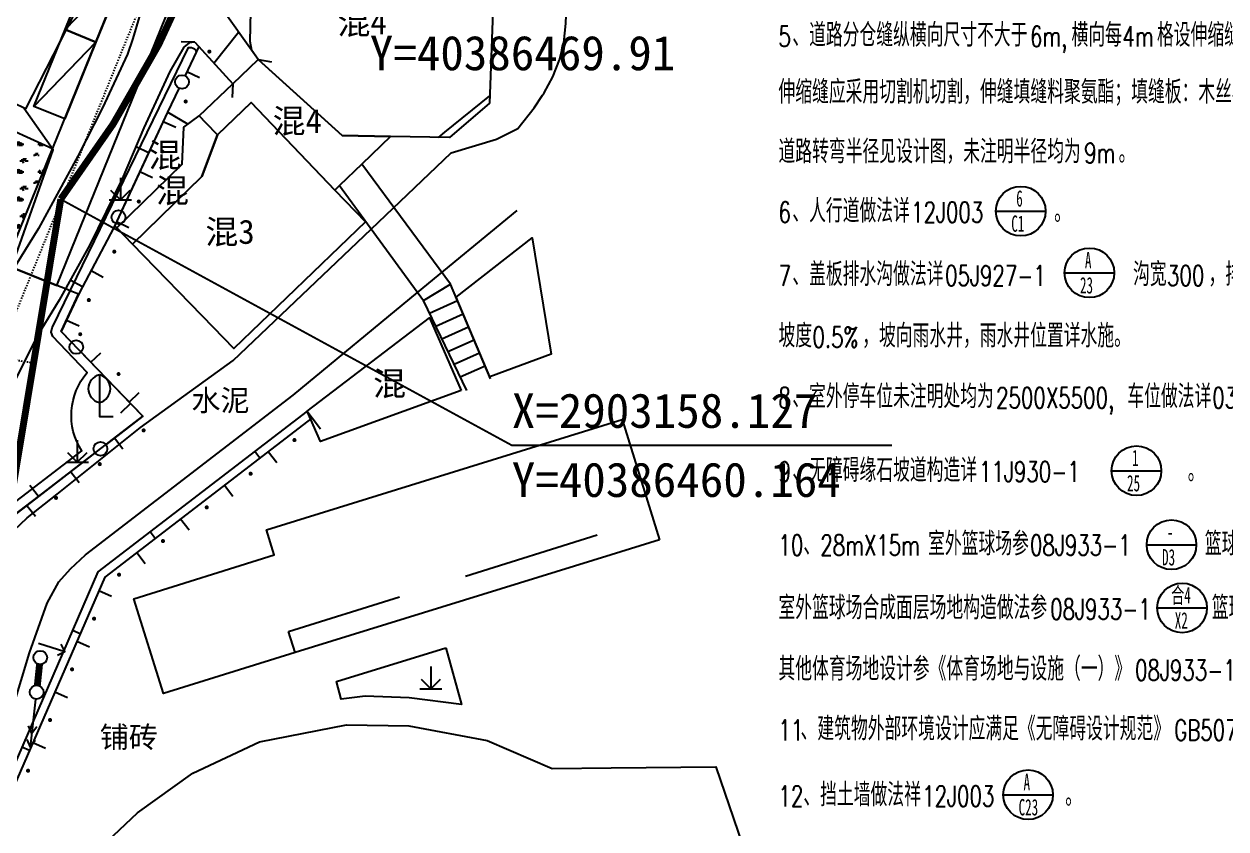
# Model space of a CAD drawing. Header units: metres. Extents: x 36500 to 80772748, y -35000 to 5806266.
# Drawn here: x 40386457.5 to 40386544.5, y 2903112.5 to 2903170.8 of the extents above; entities that cross this region are included whole.
import ezdxf
from ezdxf.enums import TextEntityAlignment as Align
from ezdxf.xclip import XClip

# ---------------------------------------------------------------- set-up
doc = ezdxf.new("R2010")
doc.units = ezdxf.units.M
doc.header["$LTSCALE"] = 10
doc.header["$XCLIPFRAME"] = 0
for name, pattern in [('2', [0]), ('229', [1.5, 1, -0.5]), ('243432', [0]), ('CENTERX2', [4, 2.5, -0.5, 0.5, -0.5]), ('DASH', [0.35, 0.25, -0.1]), ('DOTE', [2.42, 2, -0.2, 0.02, -0.2])]:
    doc.linetypes.add(name, pattern=pattern)
for name, color, linetype in [('00标注', 3, 'Continuous'), ('dx', 252, 'Continuous'), ('JZD', 7, 'Continuous'), ('PUB_TEXT', 7, 'Continuous'), ('其它附属工程', 94, 'Continuous'), ('坐标', 7, 'Continuous'), ('总平面-定位', 3, 'Continuous'), ('总平面-消防登高面', 2, 'Continuous'), ('总平面-绿化', 3, 'Continuous'), ('总平面-车位', 8, 'Continuous'), ('总平面-道路', 2, 'Continuous'), ('总平面-道路中心线', 1, 'CENTERX2')]:
    doc.layers.add(name, color=color, linetype=linetype)
doc.styles.add('_TCH_WINDOW', font='SIMPLEX', dxfattribs={"bigfont": 'GBCBIG'})
doc.styles.add('HZ', font='')
doc.styles.add('JMXD', font='')
doc.styles.add('JTXD', font='')
doc.styles.add('ZBZD', font='')
doc.styles.get('HZ').set_extended_font_data('SimSun')
doc.styles.get('JMXD').set_extended_font_data('SimSun')
doc.styles.get('JTXD').set_extended_font_data('SimSun')
doc.styles.get('ZBZD').set_extended_font_data('SimSun')

# ---------------------------------------------------------------- blocks, each defined once
blk = doc.blocks.new('9372010')
at = {"color": 0, "linetype": 'Continuous', "flags": 128}
blk.add_lwpolyline([(0, 3), (0, 0), (1, 0)], dxfattribs=at)
at = {"color": 0, "linetype": 'Continuous'}
for centre, start, end in [((0.225, 2), 102.68038, 257.31962), ((-0.225, 2), 282.68038, 437.31962)]:
    blk.add_arc(centre, 1.025, start, end, dxfattribs=at)
blk = doc.blocks.new('954200')
at = {"color": 0, "linetype": 'Continuous', "lineweight": -3, "flags": 128}
for points in [[(0, 1.6), (0, 0), (0.707, 0.707)], [(-0.8, 0), (0.8, 0)], [(-0.707, 0.707), (0, 0)]]:
    blk.add_lwpolyline(points, dxfattribs=at)
blk = doc.blocks.new('6452110')
at = {"linetype": '2'}
h = blk.add_hatch(color=0, dxfattribs=at)
edge = h.paths.add_edge_path(flags=0)
edge.add_arc((0, 0.85), 0.15, 0, 360)
blk = doc.blocks.new('6452120')
at = {"color": 0, "linetype": 'Continuous', "flags": 128}
blk.add_lwpolyline([(0, 0), (0, 1)], dxfattribs=at)
blk = doc.blocks.new('4641010')
at = {"color": 0, "linetype": 'Continuous', "flags": 128}
blk.add_lwpolyline([(0, 0), (0, 1)], dxfattribs=at)
blk = doc.blocks.new('5113010')
at = {"color": 0, "linetype": 'Continuous', "flags": 128}
for points in [[(4, 0), (0.5, 0)], [(2.48, 0.3), (3, 0), (2.48, -0.3)], [(3.48, 0.3), (4, 0), (3.48, -0.3)]]:
    blk.add_lwpolyline(points, dxfattribs=at)
blk = doc.blocks.new('地形1')
at = {"layer": 'dx', "linetype": '2'}
h = blk.add_hatch(color=252, dxfattribs=at)
edge = h.paths.add_edge_path(flags=0)
edge.add_arc((40386477.074, 2903140.691), 0.15, 0, 360)
h = blk.add_hatch(color=252, dxfattribs=at)
edge = h.paths.add_edge_path(flags=0)
edge.add_arc((40386473.901, 2903138.255), 0.15, 0, 360)
h = blk.add_hatch(color=252, dxfattribs=at)
edge = h.paths.add_edge_path(flags=0)
edge.add_arc((40386470.728, 2903135.819), 0.15, 0, 360)
h = blk.add_hatch(color=252, dxfattribs=at)
edge = h.paths.add_edge_path(flags=0)
edge.add_arc((40386467.556, 2903133.383), 0.15, 0, 360)
h = blk.add_hatch(color=252, dxfattribs=at)
edge = h.paths.add_edge_path(flags=0)
edge.add_arc((40386464.383, 2903130.947), 0.15, 0, 360)
h = blk.add_hatch(color=252, dxfattribs=at)
edge = h.paths.add_edge_path(flags=0)
edge.add_arc((40386462.577, 2903127.762), 0.15, 0, 360)
h = blk.add_hatch(color=252, dxfattribs=at)
edge = h.paths.add_edge_path(flags=0)
edge.add_arc((40386460.984, 2903124.093), 0.15, 0, 360)
h = blk.add_hatch(color=252, dxfattribs=at)
edge = h.paths.add_edge_path(flags=0)
edge.add_arc((40386459.391, 2903120.424), 0.15, 0, 360)
h = blk.add_hatch(color=252, dxfattribs=at)
edge = h.paths.add_edge_path(flags=0)
edge.add_arc((40386457.798, 2903116.755), 0.15, 0, 360)
at = {"layer": 'dx', "color": 252, "linetype": 'Continuous', "lineweight": -3, "flags": 128}
for points in [[(40386466.506, 2903173.598), (40386465.371, 2903169.757), (40386464.981, 2903168.612), (40386463.183, 2903164.734), (40386461.408, 2903161.237), (40386458.563, 2903155.992), (40386456.664, 2903152.967)], [(40386488.41, 2903161.484), (40386491.685, 2903162.477), (40386493.248, 2903163.252), (40386494.428, 2903164.739), (40386495.029, 2903165.643), (40386495.099, 2903165.76), (40386495.14, 2903165.825), (40386495.761, 2903166.99), (40386496.249, 2903168.218), (40386496.545, 2903169.338), (40386496.564, 2903169.444), (40386496.717, 2903170.849), (40386496.859, 2903174.56), (40386496.871, 2903174.668), (40386496.884, 2903174.775), (40386496.904, 2903174.919), (40386497.225, 2903176.479), (40386497.862, 2903178.572), (40386499.001, 2903181.745), (40386499.03, 2903181.823), (40386500, 2903184.514)], [(40386474.437, 2903168.231), (40386471.636, 2903172.202)], [(40386471.242, 2903167.982), (40386473.036, 2903170.216)], [(40386469.871, 2903169.48), (40386469.452, 2903169.44), (40386469.074, 2903169.117), (40386468.06, 2903167.377), (40386466.164, 2903163.287), (40386464.6, 2903159.593), (40386462.256, 2903154.81), (40386460.048, 2903150.809), (40386458.462, 2903148.22), (40386455.316, 2903142.019), (40386454.808, 2903140.175), (40386454.078, 2903136.171), (40386453.952, 2903133.097), (40386453.738, 2903131.757), (40386452.802, 2903127.078), (40386451.972, 2903122.425), (40386450.554, 2903114.987)], [(40386470.151, 2903169.174), (40386469.157, 2903167.08)], [(40386469.871, 2903169.48), (40386472.614, 2903166.484)], [(40386468.715, 2903166.149), (40386467.898, 2903164.428), (40386466.523, 2903161.487)], [(40386452.55, 2903151.553), (40386456.794, 2903153.7), (40386459.607, 2903161.709), (40386457.488, 2903164.724)], [(40386466.523, 2903161.487), (40386465.617, 2903161.91)], [(40386466.523, 2903161.487), (40386464.559, 2903157.286)], [(40386482.622, 2903155.967), (40386488.41, 2903161.484)], [(40386485.982, 2903151.365), (40386493.193, 2903157.31)], [(40386450.554, 2903114.987), (40386450.659, 2903113.781), (40386450.784, 2903113.445), (40386450.95, 2903113.341), (40386451.062, 2903113.403), (40386451.334, 2903114.967), (40386454.147, 2903126.352), (40386455.356, 2903130.743), (40386456.145, 2903133.066), (40386456.783, 2903134.161), (40386457.735, 2903135.057), (40386459.903, 2903136.766), (40386465.941, 2903141.589), (40386472.636, 2903146.447), (40386482.622, 2903155.967)], [(40386464.123, 2903156.353), (40386463.975, 2903156.037), (40386461.736, 2903151.787)], [(40386461.736, 2903151.787), (40386461.468, 2903151.278), (40386460.197, 2903148.551), (40386460.926, 2903147.793)], [(40386461.736, 2903151.787), (40386460.852, 2903152.254)], [(40386486.403, 2903150.788), (40386488.375, 2903151.981)], [(40386491.263, 2903145.121), (40386488.375, 2903151.981)], [(40386450.801, 2903044.451), (40386450.486, 2903050.46), (40386450.174, 2903068.419), (40386449.963, 2903078.831), (40386450.45, 2903082.653), (40386452.395, 2903097.929), (40386454.41, 2903113.757), (40386457.896, 2903125.301), (40386459.169, 2903128.883), (40386460.012, 2903130.437), (40386460.858, 2903131.373), (40386461.961, 2903132.385), (40386476.978, 2903143.942), (40386485.982, 2903151.365)], [(40386489.547, 2903144.275), (40386486.403, 2903150.788)], [(40386486.848, 2903149.866), (40386488.88, 2903150.782)], [(40386487.293, 2903148.944), (40386489.277, 2903149.839)], [(40386487.738, 2903148.022), (40386489.674, 2903148.895)], [(40386488.183, 2903147.1), (40386490.071, 2903147.952)], [(40386461.641, 2903147.051), (40386465.215, 2903143.34)], [(40386488.628, 2903146.178), (40386490.468, 2903147.008)], [(40386489.073, 2903145.256), (40386490.865, 2903146.065)], [(40386477.99, 2903142.782), (40386462.852, 2903131.158), (40386455.221, 2903113.583), (40386454.628, 2903110.968), (40386450.519, 2903077.793)], [(40386465.215, 2903143.34), (40386466.101, 2903142.42), (40386463.439, 2903140.371)], [(40386465.215, 2903143.34), (40386464.494, 2903142.646)], [(40386477.99, 2903142.782), (40386478.355, 2903142.306)], [(40386478.355, 2903142.306), (40386463.341, 2903130.777), (40386455.794, 2903113.396), (40386455.22, 2903110.864), (40386451.114, 2903077.719)], [(40386454.475, 2903130.398), (40386455.428, 2903133.608), (40386455.846, 2903134.355), (40386456.451, 2903134.991), (40386466.101, 2903142.42)], [(40386478.355, 2903142.306), (40386478.964, 2903141.512)], [(40386462.622, 2903139.742), (40386462.494, 2903139.643), (40386458.54, 2903136.599)], [(40386475.183, 2903139.87), (40386475.792, 2903139.076)], [(40386458.54, 2903136.599), (40386457.93, 2903137.392)], [(40386472.01, 2903137.434), (40386472.619, 2903136.64)], [(40386458.54, 2903136.599), (40386456.451, 2903134.991), (40386455.846, 2903134.355), (40386455.428, 2903133.608), (40386455.352, 2903133.353)], [(40386468.837, 2903134.998), (40386469.446, 2903134.204)], [(40386465.665, 2903132.562), (40386466.274, 2903131.768)], [(40386462.915, 2903129.796), (40386463.832, 2903129.398)], [(40386458.552, 2903125.999), (40386460.457, 2903125.389)], [(40386459.924, 2903125.115), (40386460.457, 2903125.389), (40386460.183, 2903125.922)], [(40386461.322, 2903126.127), (40386462.239, 2903125.728)], [(40386459.728, 2903122.458), (40386460.646, 2903122.059)], [(40386457.493, 2903018.554), (40386457.069, 2903020.408), (40386456.701, 2903036.391), (40386456.088, 2903091.171), (40386456.685, 2903100.988), (40386457.793, 2903103.412), (40386459.548, 2903106.825), (40386462.23, 2903110.409), (40386465.709, 2903113.702), (40386469.714, 2903116.576), (40386474.551, 2903118.845), (40386480.834, 2903120.069), (40386485.362, 2903120.01), (40386491.024, 2903118.933), (40386495.723, 2903116.918), (40386500, 2903116.966), (40386507.568, 2903117.05), (40386512.684, 2903102.08), (40386514.134, 2903000)], [(40386458.135, 2903118.789), (40386459.053, 2903118.39)]]:
    blk.add_lwpolyline(points, dxfattribs=at)
for points in [[(40386465.595, 2903180.287), (40386457.601, 2903164.669), (40386456.716, 2903165.104), (40386452.751, 2903169.915), (40386455.029, 2903174.169), (40386458.491, 2903180.633), (40386460.004, 2903183.458)], [(40386487.584, 2903177.159), (40386491.472, 2903173.055), (40386491.189, 2903165.064), (40386488.282, 2903162.58), (40386484.035, 2903162.66), (40386480.528, 2903162.726), (40386474.437, 2903168.231), (40386473.989, 2903168.883), (40386473.865, 2903169.527), (40386474.048, 2903177.184), (40386477.527, 2903177.177)], [(40386480.528, 2903162.726), (40386484.035, 2903162.66), (40386481.956, 2903160.665), (40386480.331, 2903159.105), (40386480.003, 2903158.79), (40386473.932, 2903165.118), (40386471.502, 2903162.795), (40386470.668, 2903163.662), (40386470.184, 2903164.165), (40386472.614, 2903166.484), (40386474.437, 2903168.231)], [(40386488.375, 2903151.981), (40386481.956, 2903160.665), (40386480.331, 2903159.105), (40386486.403, 2903150.788)], [(40386488.77, 2903151.044), (40386494.274, 2903155.32), (40386495.644, 2903146.901), (40386491.203, 2903145.273)], [(40386489.144, 2903144.29), (40386478.949, 2903140.582), (40386477.99, 2903142.782), (40386486.856, 2903149.538)], [(40386503.484, 2903133.474), (40386500, 2903132.395), (40386477.131, 2903125.311), (40386467.603, 2903122.35), (40386465.449, 2903129.19), (40386475.612, 2903132.386), (40386475.049, 2903134.2), (40386500.786, 2903142.187)], [(40386488.037, 2903125.652), (40386489.15, 2903121.557), (40386485.363, 2903122.027), (40386482.19, 2903122.145), (40386480.444, 2903121.938), (40386480.108, 2903123.214)]]:
    blk.add_lwpolyline(points, close=True, dxfattribs=at)
blk.add_lwpolyline([(40386451.167, 2903114.501), (40386451.119, 2903114.416), (40386451.062, 2903114.366, -0.173645), (40386450.835, 2903114.333, -0.198389), (40386450.64, 2903114.443, -0.128875), (40386450.58, 2903114.655, -0.033178), (40386450.594, 2903114.979), (40386453.804, 2903130.597), (40386454.779, 2903133.882), (40386455.278, 2903134.774), (40386455.981, 2903135.513), (40386461.681, 2903139.901, -0.330615), (40386462.079, 2903145.587), (40386459.583, 2903148.179), (40386459.46, 2903148.501), (40386459.544, 2903148.822), (40386460.881, 2903151.584), (40386469.404, 2903169.103, -0.211467), (40386469.839, 2903169.004), (40386469.911, 2903168.927), (40386469.969, 2903168.791)], format="xyb", dxfattribs=at)
at = {"layer": 'dx', "color": 252, "linetype": '229', "lineweight": -3, "flags": 128}
for points in [[(40386487.491, 2903162.595), (40386487.966, 2903162.968), (40386491.209, 2903165.609)], [(40386477.131, 2903125.311), (40386476.653, 2903126.838), (40386500, 2903134.145)]]:
    blk.add_lwpolyline(points, dxfattribs=at)
at = {"layer": 'dx', "color": 252, "linetype": '243432', "lineweight": -3, "flags": 128}
for points in [[(40386477.99, 2903142.782), (40386478.355, 2903142.306)], [(40386474.206, 2903139.876), (40386474.571, 2903139.4)], [(40386466.637, 2903134.064), (40386467.002, 2903133.588)], [(40386461.018, 2903126.933), (40386461.568, 2903126.694)], [(40386457.349, 2903118.484), (40386457.899, 2903118.245)]]:
    blk.add_lwpolyline(points, dxfattribs=at)
at = {"layer": 'dx', "color": 252, "linetype": 'Continuous', "lineweight": -3, "const_width": 0.5, "flags": 128}
blk.add_lwpolyline([(40386458.469, 2903122.936), (40386458.627, 2903124.449)], dxfattribs=at)
at = {"layer": 'dx', "color": 252, "linetype": 'Continuous', "lineweight": -3}
for points in [[(40386471.502, 2903162.795, 0), (40386473.932, 2903165.118, 0), (40386480.003, 2903158.79, 0), (40386482.221, 2903156.492, 0), (40386472.681, 2903147.308, 0), (40386471.213, 2903148.845, 0), (40386465.356, 2903154.865, 0), (40386470.38, 2903159.76, 0)], [(40386469.362, 2903163.549, 0), (40386467.898, 2903164.428, 0), (40386464.042, 2903156.18, 0), (40386464.21, 2903156.043, 0), (40386468.938, 2903160.649, 0), (40386469.066, 2903163.327, 0)], [(40386471.502, 2903162.795, 0), (40386470.38, 2903159.76, 0), (40386465.356, 2903154.865, 0), (40386464.21, 2903156.043, 0), (40386468.938, 2903160.649, 0), (40386469.066, 2903163.327, 0), (40386470.184, 2903164.165, 0), (40386470.668, 2903163.662, 0)]]:
    blk.add_polyline3d(points, close=True, dxfattribs=at)
for centre in [(40386468.936, 2903166.614), (40386464.341, 2903156.82), (40386461.284, 2903147.422), (40386463.03, 2903140.056), (40386458.679, 2903124.946), (40386458.417, 2903122.439)]:
    blk.add_circle(centre, 0.5, dxfattribs=at)
at = {"layer": 'dx', "color": 252}
for name, p, rotation in [('4641010', (40386469.871, 2903169.48), 87.47580003748175), ('6452110', (40386470.151, 2903169.174), 244.6035815537495), ('4641010', (40386474.437, 2903168.231), 260.1881061657166), ('6452120', (40386469.293, 2903167.367), 244.6035815537495), ('4641010', (40386472.614, 2903166.484), 177.4757820174507), ('6452110', (40386468.436, 2903165.561), 244.6035815537495), ('6452120', (40386467.582, 2903163.752), 244.9416759916591), ('6452110', (40386466.735, 2903161.94), 244.9416759916591), ('6452120', (40386465.888, 2903160.128), 244.9416759916591), ('6452110', (40386465.041, 2903158.317), 244.9416759916591), ('6452120', (40386464.194, 2903156.505), 244.9416759916591), ('6452110', (40386463.283, 2903154.724), 242.2220583753884), ('6452120', (40386462.351, 2903152.955), 242.2220583753884), ('6452110', (40386461.424, 2903151.183), 245.0050053589811), ('6452120', (40386460.579, 2903149.37), 245.0050053589811), ('6452110', (40386460.957, 2903147.762), 313.9190732737104), ('6452120', (40386462.344, 2903146.321), 313.9190732737104), ('6452110', (40386463.731, 2903144.88), 313.9190732737104), ('6452120', (40386465.119, 2903143.44), 313.9190732737104), ('6452110', (40386465.638, 2903142.064), 217.5899648912526), ('6452120', (40386464.053, 2903140.844), 217.5899648912526), ('6452120', (40386460.883, 2903138.403), 217.5899648912526), ('6452110', (40386462.468, 2903139.623), 217.5899648912526), ('6452110', (40386459.298, 2903137.183), 217.5899648912526), ('6452120', (40386457.714, 2903135.963), 217.5899648912526), ('5113010', (40386458.417, 2903122.439), 263.5025508855285)]:
    blk.add_blockref(name, p, dxfattribs=dict(at, rotation=rotation))
for name, p in [('954200', (40386464.477, 2903158.081)), ('9372010', (40386462.957, 2903142.406)), ('954200', (40386461.361, 2903139.089)), ('954200', (40386486.944, 2903122.689))]:
    blk.add_blockref(name, p, dxfattribs=at)
for s, height, style, p in [('混4', 1.75, 'JMXD', (40386481.971, 2903170.939)), ('混4', 1.75, 'JMXD', (40386477.276, 2903163.788)), ('混', 1.75, 'JMXD', (40386467.708, 2903161.32)), ('混', 1.75, 'JMXD', (40386468.243, 2903158.752)), ('混3', 1.75, 'JMXD', (40386472.409, 2903155.768)), ('混', 1.75, 'JMXD', (40386483.954, 2903144.786)), ('水泥', 1.54, 'JTXD', (40386471.719, 2903143.564)), ('铺砖', 1.54, 'JTXD', (40386465.088, 2903119.193))]:
    blk.add_text(s, height=height, dxfattribs=dict(at, style=style)).set_placement(p, align=Align.MIDDLE_CENTER)
blk = doc.blocks.new('A$C39855A1F')
at = {"layer": '坐标', "color": 252, "linetype": 'Continuous'}
for p, q in [((226.751, 252.263), (259.388, 234.459)), ((259.388, 234.459), (286.888, 234.459))]:
    blk.add_line(p, q, dxfattribs=at)
at = {"layer": '坐标', "color": 252, "linetype": 'Continuous', "style": 'HZ'}
for s, p in [('Y=40386469.91', (249.114, 261.596)), ('X=2903158.127', (259.388, 235.709)), ('Y=40386460.164', (259.388, 230.709))]:
    blk.add_text(s, height=2.5, dxfattribs=at).set_placement(p)
blk = doc.blocks.new('A$C69FF1A94')
at = {"layer": '00标注'}
for p, q in [((18.8, -18.104), (22.393, -18.104)), ((19.231, -22.872), (22.824, -22.872)), ((17.923, -40.377), (21.516, -40.377)), ((22.894, -44.84), (26.486, -44.84)), ((42.062, -53.757), (45.654, -53.756)), ((45.654, -53.756), (49.247, -53.756)), ((26.3, -59.162), (29.892, -59.162)), ((28.834, -64.524), (32.426, -64.524)), ((29.603, -69.095), (33.195, -69.095))]:
    blk.add_line(p, q, dxfattribs=at)
for centre in [(20.597, -18.104), (21.028, -22.872), (19.719, -40.377), (24.69, -44.84), (43.858, -53.756), (47.451, -53.756), (28.096, -59.162), (30.63, -64.524), (31.399, -69.095)]:
    blk.add_ellipse(centre, major_axis=(1.796, 0), ratio=0.999941, start_param=-0.000005, end_param=6.28318, dxfattribs=at)
at = {"layer": '其它附属工程', "linetype": 'Continuous'}
blk.add_line((18.453, -82.619), (22.046, -82.619), dxfattribs=at)
blk.add_ellipse((20.249, -82.619), major_axis=(1.796, 0), ratio=0.999941, start_param=-0.000005, end_param=6.28318, dxfattribs=at)
at = {"layer": 'PUB_TEXT', "linetype": 'Continuous', "style": '_TCH_WINDOW'}
for s, height, p in [('说明：', 2.4113, (2.19, -2.706)), ('、总图坐标系统为西安', 1.6879, (2.99, -6.444)), ('坐标系，高程系统为黄海高程系统。', 1.68794, (17.278, -6.444)), ('、建筑角点坐标为建筑物一层外墙角点坐标。', 1.68794, (3.19, -10.363)), ('、总平面图中数据均以米为单位。其它详图以毫米为单位。', 1.68794, (3.19, -14.283)), ('、道路构造详国标', 1.6879, (3.19, -18.85)), ('厚', 1.688, (26.87, -18.85)), ('混凝土面层。', 1.6879, (31.149, -18.85)), ('道路牙做法详国标', 1.6879, (3.14, -23.629)), ('。', 1.688, (23.32, -23.629)), ('、道路分仓缝纵横向尺寸不大于', 1.68794, (3.19, -28.469)), ('横向每', 1.6879, (23.393, -28.469)), ('格设伸缩缝一道，', 1.6879, (29.579, -28.469)), ('伸缩缝应采用切割机切割，伸缝填缝料聚氨酯；填缝板：木丝板或软木板。', 1.68794, (2.19, -32.593)), ('道路转弯半径见设计图，未注明半径均为', 1.68794, (2.19, -36.909)), ('。', 1.688, (26.807, -36.909)), ('、人行道做法详', 1.6879, (3.19, -41.201)), ('。', 1.688, (22.141, -41.201)), ('、盖板排水沟做法详', 1.6879, (3.19, -45.787)), ('沟宽', 1.6879, (27.849, -45.787)), ('，排水沟起点深。', 1.6879, (33.306, -45.787)), ('坡度', 1.6879, (2.19, -50.242)), ('，坡向雨水井，雨水井位置详水施。', 1.68794, (8.248, -50.242)), ('、室外停车位未注明处均为', 1.68794, (3.19, -54.634)), ('车位做法详', 1.6879, (27.435, -54.634)), ('。', 1.688, (49.829, -54.634)), ('、无障碍缘石坡道构造详', 1.68794, (3.19, -59.976)), ('。', 1.688, (31.806, -59.976)), ('室外篮球场参', 1.6879, (13.019, -65.293)), ('篮球比赛及休闲健身场地平面图，', 1.68794, (33.041, -65.293)), ('、', 1.688, (3.99, -65.293)), ('室外篮球场合成面层场地构造做法参', 1.68794, (2.19, -69.925)), ('篮球比赛及休闲健身场地平面图，', 1.68794, (33.55, -69.925)), ('其他体育场地设计参《体育场地与设施（一）》', 1.68794, (2.19, -74.351)), ('。', 1.688, (35.894, -74.351)), ('、建筑物外部环境设计应满足《无障碍设计规范》', 1.68794, (3.79, -78.688)), ('的要求。', 1.6879, (43.022, -78.688))]:
    blk.add_text(s, height=height, dxfattribs=at).set_placement(p)
at = {"layer": 'PUB_TEXT', "linetype": 'Continuous', "style": '_TCH_WINDOW', "width": 0.705882}
for s, height, p in [('1', 1.488, (2.19, -6.444)), ('80', 1.4875, (15.278, -6.444)), ('2', 1.488, (2.19, -10.363)), ('3', 1.488, (2.19, -14.283)), ('4', 1.488, (2.19, -18.85)), ('12J003', 1.4875, (13.02, -18.85)), (',220', 1.4875, (23.37, -18.85)), ('C25', 1.4875, (28.099, -18.85)), ('12J003', 1.4875, (12.97, -23.629)), ('5', 1.488, (2.19, -28.469)), ('6m,', 1.4875, (20.393, -28.469)), ('4m', 1.4875, (27.079, -28.469)), ('9m', 1.4875, (24.307, -36.909)), ('6', 1.488, (2.19, -41.201)), ('12J003', 1.4875, (11.791, -41.201)), ('7', 1.488, (2.19, -45.787)), ('05J927-1', 1.4875, (14.249, -45.787)), ('300', 1.4875, (30.306, -45.787)), ('0.5%', 1.4875, (4.648, -50.242)), ('8', 1.488, (2.19, -54.634)), ('2500X5500,', 1.4875, (17.935, -54.634)), ('03J012-1', 1.4875, (33.579, -54.634)), ('9', 1.488, (2.19, -59.976)), ('11J930-1', 1.4875, (16.706, -59.976)), ('10', 1.4875, (2.19, -65.293)), ('28mX15m', 1.4875, (5.219, -65.293)), ('08J933-1', 1.4875, (20.391, -65.293)), ('08J933-1', 1.4875, (21.85, -69.925)), ('08J933-1', 1.4875, (27.994, -74.351)), ('11', 1.4875, (2.19, -78.688)), ('GB50763-2012', 1.4875, (30.822, -78.688))]:
    blk.add_text(s, height=height, dxfattribs=at).set_placement(p)
at = {"layer": 'PUB_TEXT', "style": 'ZBZD', "width": 0.585938}
for s, height, p in [('4', 1.185, (20.271, -17.772)), ('C1', 1.1845, (19.915, -19.598)), ('2A', 1.1845, (20.287, -22.628)), ('C6', 1.1845, (20.346, -24.366)), ('6', 1.185, (19.394, -40.045)), ('C1', 1.1845, (19.037, -41.871)), ('A', 1.185, (24.365, -44.508)), ('23', 1.1845, (24.008, -46.335)), ('3', 1.185, (43.533, -53.424)), ('1', 1.185, (47.125, -53.424)), ('26', 1.1845, (43.176, -55.251)), ('34', 1.1845, (46.769, -55.251)), ('1', 1.185, (27.771, -58.829)), ('25', 1.1845, (27.414, -60.656)), ('-', 1.185, (30.305, -64.192)), ('D3', 1.1845, (29.948, -66.019)), ('合4', 1.1845, (30.608, -68.763)), ('X2', 1.1845, (30.866, -70.589))]:
    blk.add_text(s, height=height, rotation=0, dxfattribs=at).set_placement(p)
at = {"layer": '其它附属工程', "linetype": 'Continuous', "style": '_TCH_WINDOW'}
for s, height, p in [('、挡土墙做法祥', 1.6879, (3.99, -83.458)), ('。', 1.688, (22.941, -83.458))]:
    blk.add_text(s, height=height, dxfattribs=at).set_placement(p)
at = {"layer": '其它附属工程', "linetype": 'Continuous', "style": 'ZBZD', "width": 0.585938}
for s, height, p in [('A', 1.185, (19.924, -82.287)), ('C23', 1.1845, (19.567, -84.113))]:
    blk.add_text(s, height=height, rotation=0, dxfattribs=at).set_placement(p)
at = {"layer": '其它附属工程', "linetype": 'Continuous', "style": '_TCH_WINDOW', "width": 0.705882}
for s, p in [('12', (2.19, -83.458)), ('12J003', (12.591, -83.458))]:
    blk.add_text(s, height=1.4875, dxfattribs=at).set_placement(p)

msp = doc.modelspace()

# ---------------------------------------------------------------- hatches: boundary and pattern name
at = {"layer": '总平面-绿化'}
h = msp.add_hatch(dxfattribs=at)
h.set_pattern_fill('草坪或沼泽', color=256, scale=0.5)
h.set_pattern_definition([(0, (0.6, 0.04), (2, 2), [0.3, -0.06, 0.08, -0.06, 0.3, -1.2]), (0, (0.5, 0.1), (2, 2), [0.2, -0.15, 0.3, -0.15, 0.2, -1]), (0, (1.2, 0.9), (2, 2), [0.25, -0.1, 0.25, -1.4]), (0, (0.2, 1.3), (2, 2), [0.1, -0.2, 0.1, -1.6]), (90, (0.4, 1.3), (-2, 2), [0.18, -1.82]), (90, (1, 0.1), (-2, 2), [0.2, -1.8]), (90, (1.5, 0.9), (-2, 2), [0.2, -1.8]), (45, (1.26, 0.08), (2e-16, 2.00000000004), [0.2, -2.628427124]), (135, (0.74, 0.08), (-2.00000000004, 2e-16), [0.2, -2.628427124]), (63.43494882, (1.2, 0.09), (1.02e-10, 2), [0.2, -4.272135954]), (75.96375653, (1.1, 0.1), (7.24e-11, 1.9999999997004), [0.2, -8.046211252]), (75.96375653, (1.6, 0.9), (7.24e-11, 1.9999999997004), [0.16, -8.086211252]), (75.96375653, (0.44, 1.3), (7.24e-11, 1.9999999997004), [0.14, -8.106211252]), (104.03624347, (0.9, 0.1), (-7.24e-11, 1.9999999997004), [0.2, -8.046211252]), (104.03624347, (1.4, 0.9), (-7.24e-11, 1.9999999997004), [0.16, -8.086211252]), (104.03624347, (0.36, 1.3), (-7.24e-11, 1.9999999997004), [0.14, -8.106211252]), (116.5650512, (0.8, 0.09), (-8e-10, 2), [0.2, -4.2721335954])])
h.paths.add_polyline_path([(40386450.163, 2903156.578), (40386452.493, 2903151.673), (40386456.167, 2903153.383), (40386459.568, 2903161.764), (40386454.991, 2903163.851), (40386451.501, 2903165.442), (40386453.552, 2903160.937), (40386454.546, 2903158.42)])

# ---------------------------------------------------------------- linework, layer by layer
at = {"layer": 'JZD', "color": 1, "linetype": 'DOTE', "lineweight": -3, "ltscale": 2, "const_width": 0.3}
msp.add_lwpolyline([(40386468.808, 2903262.853, -0.106678), (40386466.78, 2903247.849, 0.199004), (40386466.002, 2903234.786, -0.018226), (40386474.919, 2903214.418, -0.200776), (40386460.164, 2903158.127)], format="xyb", dxfattribs=at)
at = {"layer": 'JZD', "color": 1, "linetype": 'DOTE', "lineweight": -3, "ltscale": 0.3, "const_width": 0.5}
msp.add_lwpolyline([(40386466.78, 2903247.849, 0.199004), (40386466.002, 2903234.786, -0.018226), (40386474.919, 2903214.418, -0.200776), (40386460.164, 2903158.127), (40386441.769, 2903047.189), (40386448.712, 2902966.424)], format="xyb", dxfattribs=at)
at = {"layer": '总平面-消防登高面', "linetype": 'DASH', "ltscale": 0.01}
msp.add_lwpolyline([(40386444.394, 2903136.378), (40386456.232, 2903134.415), (40386458.195, 2903146.254), (40386446.357, 2903148.217)], close=True, dxfattribs=at)
at = {"layer": '总平面-绿化'}
msp.add_lwpolyline([(40386450.163, 2903156.578), (40386452.493, 2903151.673), (40386456.167, 2903153.383), (40386459.568, 2903161.764), (40386454.991, 2903163.851), (40386451.501, 2903165.442), (40386453.552, 2903160.937), (40386454.546, 2903158.42)], close=True, dxfattribs=at)
at = {"layer": '总平面-车位', "color": 75, "elevation": 61.098}
for points in [[(40386464.959, 2903175.054), (40386462.704, 2903169.494), (40386460.48, 2903170.397), (40386462.736, 2903175.957), (40386464.959, 2903175.054), (40386460.48, 2903170.397)], [(40386462.704, 2903169.494), (40386460.448, 2903163.935), (40386458.224, 2903164.837), (40386460.48, 2903170.397), (40386462.704, 2903169.494), (40386458.224, 2903164.837)]]:
    msp.add_lwpolyline(points, close=True, dxfattribs=at)
at = {"layer": '总平面-道路', "elevation": 61.098}
for points in [[(40386459.874, 2903151.879), (40386472.858, 2903183.883, 0.034031), (40386473.325, 2903185.304, 0.097624), (40386474.919, 2903214.418, 0.018226), (40386466.002, 2903234.786, -0.199004), (40386466.78, 2903247.849, 0.098391), (40386468.881, 2903261.678, 0.474092), (40386455.22, 2903271.85), (40386446.053, 2903269.554)], [(40386456.167, 2903153.383), (40386469.151, 2903185.387, 0.034031), (40386469.448, 2903186.291, 0.095963), (40386471.022, 2903213.395, 0.018009), (40386462.304, 2903233.246, -0.199204), (40386463.083, 2903249.392, 0.096858), (40386464.885, 2903261.497, 0.474092), (40386456.192, 2903267.97), (40386446.053, 2903265.431)], [(40386459.874, 2903151.879), (40386472.858, 2903183.883, 0.034031), (40386473.325, 2903185.304, 0.097624), (40386474.919, 2903214.418, 0.018226), (40386466.002, 2903234.786, -0.199004), (40386466.78, 2903247.849, 0.098391), (40386468.881, 2903261.678, 0.167945), (40386466.228, 2903268.357)]]:
    msp.add_lwpolyline(points, format="xyb", dxfattribs=at)
for points in [[(40386460.835, 2903151.489), (40386460.499, 2903151.625), (40386459.874, 2903151.879), (40386456.167, 2903153.383), (40386437.748, 2903144.816), (40386436.966, 2903129.937), (40386452.211, 2903127.101), (40386452.788, 2903126.998), (40386453.053, 2903126.943), (40386453.727, 2903126.803), (40386454.475, 2903130.398), (40386455.428, 2903133.608), (40386455.846, 2903134.355), (40386456.31, 2903134.883), (40386458.54, 2903136.599), (40386466.101, 2903142.42), (40386460.197, 2903148.551), (40386461.448, 2903151.24), (40386460.835, 2903151.489)], [(40386456.167, 2903153.383), (40386459.874, 2903151.879)]]:
    msp.add_lwpolyline(points, dxfattribs=at)
at = {"layer": '总平面-道路中心线', "ltscale": 0.001, "elevation": 61.098}
msp.add_lwpolyline([(40386448.565, 2903086.579), (40386448.085, 2903114.399, -0.04848), (40386448.224, 2903116.135), (40386451.989, 2903137.241, -0.052267), (40386452.509, 2903139.044), (40386471.004, 2903184.635, 0.034031), (40386471.386, 2903185.797, 0.096812), (40386472.971, 2903213.906, 0.018121), (40386464.151, 2903234.019, -0.19913), (40386464.933, 2903248.624, 0.097638), (40386466.883, 2903261.587, 0.474092), (40386455.706, 2903269.91), (40386440.463, 2903266.093, -0.061406), (40386439.006, 2903265.913), (40386429.071, 2903265.912, 0.084918), (40386427.077, 2903265.571), (40386420.222, 2903263.154, -0.084933), (40386418.227, 2903262.813), (40386384.157, 2903262.813)], format="xyb", dxfattribs=at)

# ---------------------------------------------------------------- block references
at = {"linetype": 'Continuous'}
ref = msp.add_blockref('地形1', (0, 0), dxfattribs=at)
XClip(ref).set_block_clipping_path([(40386275.2385554314, 2902950.2978603072), (40386562.2385554314, 2903318.2978603072)])
msp.add_blockref('A$C69FF1A94', (40386509.908, 2903197.635), dxfattribs=at)
at = {"layer": '总平面-定位', "linetype": 'Continuous'}
ref = msp.add_blockref('A$C39855A1F', (40386233.412, 2902905.864), dxfattribs=at)
XClip(ref).set_block_clipping_path([(41.8262851313, 44.434059097), (328.8262851313, 412.434059097)])

doc.saveas('drawing.dxf')
